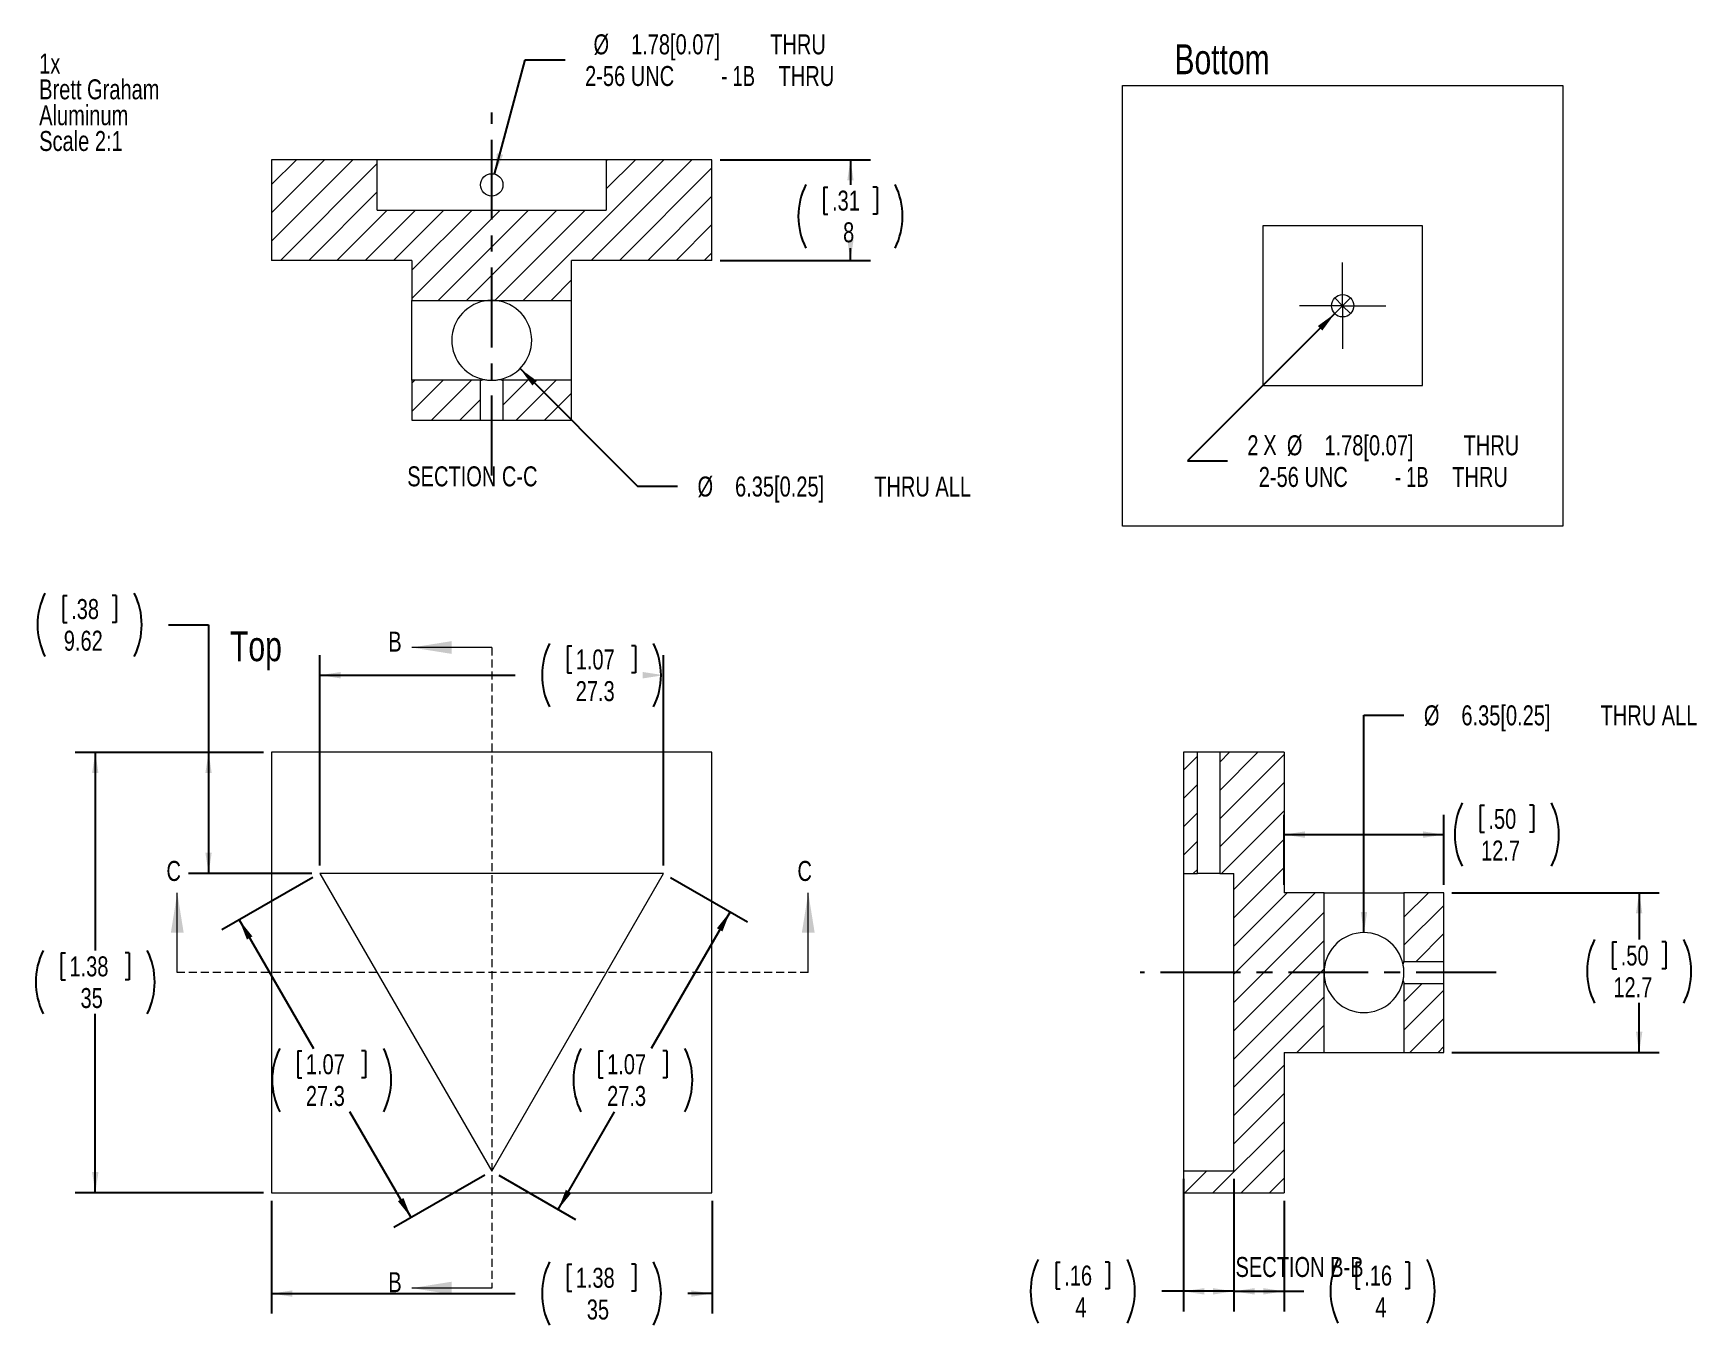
# Model space of a CAD drawing. Header units: millimetres. Extents: x 6 to 270, y 6 to 211.
import ezdxf

# ---------------------------------------------------------------- set-up
doc = ezdxf.new("R2010")
doc.units = ezdxf.units.MM
doc.linetypes.add('CENTERX2', pattern=[20.32, 12.7, -2.54, 2.54, -2.54])
doc.linetypes.add('HIDDEN', pattern=[1.905, 1.27, -0.635])
doc.layers.add('FORMAT', color=7, linetype='Continuous')
doc.styles.add('SLDTEXTSTYLE0', font='TXT', dxfattribs={"width": 0.75})
doc.styles.add('SLDTEXTSTYLE1', font='TXT', dxfattribs={"width": 0.6875})
doc.dimstyles.new('SLDDIMSTYLE0', dxfattribs={"dimtxt": 3.175, "dimasz": 3.302, "dimexe": 0, "dimexo": 0.0625, "dimgap": 0.79375, "dimtad": 0, "dimtih": 1, "dimtoh": 1, "dimlfac": 0.5, "dimrnd": 1e-09, "dimzin": 12, "dimdsep": 46, "dimtxsty": 'SLDTEXTSTYLE0', "dimsah": 1, "dimcen": 0.09, "dimadec": 0, "dimazin": 0, "dimtfac": 1, "dimtofl": 0, "dimtmove": 0, "dimatfit": 3, "dimfxl": 1, "dimtolj": 1, "dimtzin": 12, "dimarcsym": 0})
doc.dimstyles.new('SLDDIMSTYLE1', dxfattribs={"dimtxt": 3.175, "dimasz": 3.302, "dimexe": 0, "dimexo": 0.0625, "dimgap": 0.79375, "dimtad": 0, "dimtih": 1, "dimtoh": 1, "dimdec": 0, "dimlfac": 0.5, "dimrnd": 1e-09, "dimzin": 12, "dimdsep": 46, "dimtxsty": 'SLDTEXTSTYLE0', "dimsah": 1, "dimcen": 0.09, "dimadec": 0, "dimazin": 0, "dimtfac": 1, "dimtofl": 0, "dimtmove": 0, "dimatfit": 3, "dimfxl": 1, "dimtolj": 1, "dimtzin": 12, "dimarcsym": 0})
doc.dimstyles.new('SLDDIMSTYLE2', dxfattribs={"dimtxt": 3.175, "dimasz": 3.302, "dimexe": 0, "dimexo": 0.0625, "dimgap": 0.79375, "dimtad": 0, "dimtih": 1, "dimtoh": 1, "dimlfac": 0.5, "dimrnd": 1e-09, "dimzin": 12, "dimdsep": 46, "dimtxsty": 'SLDTEXTSTYLE0', "dimsah": 1, "dimcen": 0.09, "dimadec": 0, "dimazin": 0, "dimtfac": 1, "dimtofl": 0, "dimtmove": 0, "dimatfit": 3, "dimfxl": 1, "dimtolj": 1, "dimtzin": 12, "dimarcsym": 0})
doc.dimstyles.new('SLDDIMSTYLE3', dxfattribs={"dimtxt": 3.175, "dimasz": 3.302, "dimexe": 0, "dimexo": 0.0625, "dimgap": 0.79375, "dimtad": 0, "dimtih": 1, "dimtoh": 1, "dimlfac": 0.5, "dimrnd": 1e-09, "dimzin": 12, "dimdsep": 46, "dimtxsty": 'SLDTEXTSTYLE0', "dimsah": 1, "dimcen": 0.09, "dimadec": 0, "dimazin": 0, "dimtfac": 1, "dimtofl": 0, "dimtmove": 0, "dimatfit": 3, "dimfxl": 1, "dimtolj": 1, "dimtzin": 12, "dimarcsym": 0})

# ---------------------------------------------------------------- blocks, each defined once
blk = doc.blocks.new('SW_NOTE_0')
at = {"layer": 'FORMAT', "color": 0, "char_height": 3.175, "attachment_point": 1, "style": 'SLDTEXTSTYLE0'}
for s, insert in [('1x', (0, 4.09)), ('Brett Graham', (0, -0.01)), ('Aluminum', (0, -4.12)), ('Scale 2:1', (0, -8.22))]:
    blk.add_mtext(s, dxfattribs=dict(at, insert=insert))
blk = doc.blocks.new('*D2')
at = {"layer": 'FORMAT'}
for p, q in [((42.46, 97.19), (12.55, 97.19)), ((15.73, 97.19), (15.73, 65.72)), ((10.33, 65.34), (10.33, 61.06)), ((10.33, 65.34), (10.98, 65.34)), ((21.12, 65.34), (20.47, 65.34)), ((21.12, 65.34), (21.12, 61.06)), ((10.33, 61.06), (10.98, 61.06)), ((21.12, 61.06), (20.47, 61.06)), ((15.73, 27.19), (15.73, 55.64)), ((42.46, 27.19), (12.55, 27.19))]:
    blk.add_line(p, q, dxfattribs=at)
for centre, start, end in [((17.53, 60.68), 153.4349, 206.5651), ((13.92, 60.68), 333.4349, 26.5651)]:
    blk.add_arc(centre, 11.26, start, end, dxfattribs=at)
for points in [[(15.73, 97.19), (15.22, 93.89), (16.23, 93.89)], [(15.73, 27.19), (16.23, 30.5), (15.22, 30.5)]]:
    blk.add_solid(points, dxfattribs=at)
at = {"layer": 'FORMAT', "char_height": 3.175, "attachment_point": 1, "style": 'SLDTEXTSTYLE0'}
for s, insert in [('1.38', (11.62, 64.77)), ('35', (13.38, 59.74))]:
    blk.add_mtext(s, dxfattribs=dict(at, insert=insert))
blk = doc.blocks.new('*D3')
at = {"layer": 'FORMAT'}
for p, q in [((43.73, 25.92), (43.73, 8.02)), ((113.73, 25.92), (113.73, 8.02)), ((90.78, 15.85), (90.78, 11.57)), ((90.78, 15.85), (91.43, 15.85)), ((101.57, 15.85), (100.92, 15.85)), ((101.57, 15.85), (101.57, 11.57)), ((43.73, 11.19), (82.45, 11.19)), ((90.78, 11.57), (91.43, 11.57)), ((101.57, 11.57), (100.92, 11.57)), ((113.73, 11.19), (109.9, 11.19))]:
    blk.add_line(p, q, dxfattribs=at)
for centre, start, end in [((97.98, 11.19), 153.4349, 206.5651), ((94.37, 11.19), 333.4349, 26.5651)]:
    blk.add_arc(centre, 11.26, start, end, dxfattribs=at)
for points in [[(43.73, 11.19), (47.03, 10.69), (47.03, 11.7)], [(113.73, 11.19), (110.42, 11.7), (110.42, 10.69)]]:
    blk.add_solid(points, dxfattribs=at)
at = {"layer": 'FORMAT', "char_height": 3.175, "attachment_point": 1, "style": 'SLDTEXTSTYLE0'}
for s, insert in [('1.38', (92.07, 15.29)), ('35', (93.83, 10.25))]:
    blk.add_mtext(s, dxfattribs=dict(at, insert=insert))
blk = doc.blocks.new('*D4')
at = {"layer": 'FORMAT'}
for p, q in [((90.78, 114.11), (90.78, 109.83)), ((90.78, 114.11), (91.43, 114.11)), ((101.57, 114.11), (100.92, 114.11)), ((101.57, 114.11), (101.57, 109.83)), ((51.42, 79.23), (51.42, 112.63)), ((106.03, 79.23), (106.03, 112.63)), ((51.42, 109.45), (82.45, 109.45)), ((90.78, 109.83), (91.43, 109.83)), ((101.57, 109.83), (100.92, 109.83))]:
    blk.add_line(p, q, dxfattribs=at)
for centre, start, end in [((97.98, 109.45), 153.4349, 206.5651), ((94.37, 109.45), 333.4349, 26.5651)]:
    blk.add_arc(centre, 11.26, start, end, dxfattribs=at)
for points in [[(51.42, 109.45), (54.72, 108.94), (54.72, 109.96)], [(106.03, 109.45), (102.73, 109.96), (102.73, 108.94)]]:
    blk.add_solid(points, dxfattribs=at)
at = {"layer": 'FORMAT', "char_height": 3.175, "attachment_point": 1, "style": 'SLDTEXTSTYLE0'}
for s, insert in [('1.07', (92.07, 113.54)), ('27.3', (92.07, 108.51))]:
    blk.add_mtext(s, dxfattribs=dict(at, insert=insert))
blk = doc.blocks.new('*D5')
at = {"layer": 'FORMAT'}
for p, q in [((10.6, 122.12), (10.6, 117.84)), ((10.6, 122.12), (11.25, 122.12)), ((19.04, 122.12), (18.4, 122.12)), ((19.04, 122.12), (19.04, 117.84)), ((10.6, 117.84), (11.25, 117.84)), ((19.04, 117.84), (18.4, 117.84)), ((27.38, 117.46), (33.73, 117.46)), ((33.73, 117.46), (33.73, 97.19)), ((42.46, 97.19), (30.55, 97.19)), ((33.73, 97.19), (33.73, 77.96)), ((50.15, 77.96), (30.55, 77.96))]:
    blk.add_line(p, q, dxfattribs=at)
for centre, start, end in [((17.8, 117.46), 153.4349, 206.5651), ((11.85, 117.46), 333.4349, 26.5651)]:
    blk.add_arc(centre, 11.26, start, end, dxfattribs=at)
for points in [[(33.73, 97.19), (33.22, 93.89), (34.23, 93.89)], [(33.73, 77.96), (34.23, 81.26), (33.22, 81.26)]]:
    blk.add_solid(points, dxfattribs=at)
at = {"layer": 'FORMAT', "char_height": 3.175, "attachment_point": 1, "style": 'SLDTEXTSTYLE0'}
for s, insert in [('.38', (11.89, 121.55)), ('9.62', (10.72, 116.52))]:
    blk.add_mtext(s, dxfattribs=dict(at, insert=insert))
blk = doc.blocks.new('*D6')
at = {"layer": 'FORMAT'}
for p, q in [((50.32, 77.32), (35.86, 68.97)), ((38.61, 70.56), (50.39, 50.16)), ((47.9, 49.78), (47.9, 45.5)), ((47.9, 49.78), (48.55, 49.78)), ((58.69, 49.78), (58.04, 49.78)), ((58.69, 49.78), (58.69, 45.5)), ((47.9, 45.5), (48.55, 45.5)), ((58.69, 45.5), (58.04, 45.5)), ((65.91, 23.27), (56.2, 40.09)), ((77.63, 30.03), (63.16, 21.68))]:
    blk.add_line(p, q, dxfattribs=at)
for centre, start, end in [((55.1, 45.12), 153.4349, 206.5651), ((51.49, 45.12), 333.4349, 26.5651)]:
    blk.add_arc(centre, 11.26, start, end, dxfattribs=at)
for points in [[(38.61, 70.56), (39.82, 67.45), (40.7, 67.95)], [(65.91, 23.27), (64.7, 26.38), (63.82, 25.87)]]:
    blk.add_solid(points, dxfattribs=at)
at = {"layer": 'FORMAT', "char_height": 3.175, "attachment_point": 1, "style": 'SLDTEXTSTYLE0'}
for s, insert in [('1.07', (49.19, 49.22)), ('27.3', (49.19, 44.18))]:
    blk.add_mtext(s, dxfattribs=dict(at, insert=insert))
blk = doc.blocks.new('*D7')
at = {"layer": 'FORMAT'}
for p, q in [((107.13, 77.32), (119.35, 70.27)), ((116.6, 71.86), (104.07, 50.16)), ((95.77, 49.78), (95.77, 45.5)), ((95.77, 49.78), (96.41, 49.78)), ((106.55, 49.78), (105.91, 49.78)), ((106.55, 49.78), (106.55, 45.5)), ((95.77, 45.5), (96.41, 45.5)), ((106.55, 45.5), (105.91, 45.5)), ((89.29, 24.57), (98.25, 40.09)), ((79.83, 30.03), (92.04, 22.98))]:
    blk.add_line(p, q, dxfattribs=at)
for centre, start, end in [((102.97, 45.12), 153.4349, 206.5651), ((99.36, 45.12), 333.4349, 26.5651)]:
    blk.add_arc(centre, 11.26, start, end, dxfattribs=at)
for points in [[(116.6, 71.86), (114.51, 69.25), (115.39, 68.74)], [(89.29, 24.57), (91.38, 27.17), (90.5, 27.68)]]:
    blk.add_solid(points, dxfattribs=at)
at = {"layer": 'FORMAT', "char_height": 3.175, "attachment_point": 1, "style": 'SLDTEXTSTYLE0'}
for s, insert in [('1.07', (97.06, 49.22)), ('27.3', (97.06, 44.18))]:
    blk.add_mtext(s, dxfattribs=dict(at, insert=insert))
blk = doc.blocks.new('*D8')
at = {"layer": 'FORMAT'}
for p, q in [((212.68, 166.9), (189.28, 143.51)), ((189.28, 143.51), (195.63, 143.51))]:
    blk.add_line(p, q, dxfattribs=at)
blk.add_solid([(212.68, 166.9), (209.99, 164.93), (210.71, 164.21)], dxfattribs=at)
at = {"layer": 'FORMAT', "attachment_point": 1}
for s, insert, char_height, style in [('2', (198.8, 147.57), 3.17, 'SLDTEXTSTYLE0'), ('X ', (201.33, 147.62), 3.175, 'SLDTEXTSTYLE0'), ('%%c', (205.08, 147.57), 3.175, 'SLDTEXTSTYLE0'), ('1.78[0.07]', (211.04, 147.57), 3.175, 'SLDTEXTSTYLE0'), ('THRU', (233.16, 147.57), 3.175, 'SLDTEXTSTYLE0'), ('2-56 UNC', (200.61, 142.54), 3.175, 'SLDTEXTSTYLE0'), ('- 1B', (222.25, 142.54), 3.175, 'SLDTEXTSTYLE1'), ('THRU', (231.35, 142.54), 3.175, 'SLDTEXTSTYLE0')]:
    blk.add_mtext(s, dxfattribs=dict(at, insert=insert, char_height=char_height, style=style))
blk = doc.blocks.new('SW_CENTERMARKSYMBOL_0')
at = {"color": 0, "linetype": 'Continuous', "lineweight": 0}
for p, q in [((0, 5.08), (0, 6.858)), ((0, 0), (0, 5.08)), ((-5.08, 0), (-6.858, 0)), ((0, 0), (-5.08, 0)), ((0, 0), (0, -5.08)), ((0, 0), (5.08, 0)), ((5.08, 0), (6.858, 0)), ((0, -5.08), (0, -6.858))]:
    blk.add_line(p, q, dxfattribs=at)
blk = doc.blocks.new('*D10')
at = {"layer": 'FORMAT'}
for p, q in [((188.63, 29.4), (188.63, 8.37)), ((196.63, 29.4), (196.63, 8.37)), ((168.41, 16.21), (168.41, 11.93)), ((168.41, 16.21), (169.06, 16.21)), ((176.85, 16.21), (176.21, 16.21)), ((176.85, 16.21), (176.85, 11.93)), ((168.41, 11.93), (169.06, 11.93)), ((176.85, 11.93), (176.21, 11.93)), ((188.63, 11.55), (185.19, 11.55)), ((196.63, 11.55), (188.63, 11.55))]:
    blk.add_line(p, q, dxfattribs=at)
for centre, start, end in [((175.61, 11.55), 153.4349, 206.5651), ((169.66, 11.55), 333.4349, 26.5651)]:
    blk.add_arc(centre, 11.26, start, end, dxfattribs=at)
for points in [[(188.63, 11.55), (191.94, 11.04), (191.94, 12.06)], [(196.63, 11.55), (193.33, 12.06), (193.33, 11.04)]]:
    blk.add_solid(points, dxfattribs=at)
at = {"layer": 'FORMAT', "attachment_point": 1, "style": 'SLDTEXTSTYLE0'}
for s, insert, char_height in [('.16', (169.7, 15.64), 3.175), ('4', (171.46, 10.6), 3.17)]:
    blk.add_mtext(s, dxfattribs=dict(at, insert=insert, char_height=char_height))
blk = doc.blocks.new('*D11')
at = {"layer": 'FORMAT'}
for p, q in [((196.63, 29.4), (196.63, 8.37)), ((204.63, 25.92), (204.63, 8.37)), ((216.08, 16.21), (216.08, 11.93)), ((216.08, 16.21), (216.72, 16.21)), ((224.52, 16.21), (223.87, 16.21)), ((224.52, 16.21), (224.52, 11.93)), ((196.63, 11.55), (204.63, 11.55)), ((204.63, 11.55), (207.75, 11.55)), ((216.08, 11.93), (216.72, 11.93)), ((224.52, 11.93), (223.87, 11.93))]:
    blk.add_line(p, q, dxfattribs=at)
for centre, start, end in [((223.27, 11.55), 153.4349, 206.5651), ((217.32, 11.55), 333.4349, 26.5651)]:
    blk.add_arc(centre, 11.26, start, end, dxfattribs=at)
for points in [[(196.63, 11.55), (199.94, 11.04), (199.94, 12.06)], [(204.63, 11.55), (201.33, 12.06), (201.33, 11.04)]]:
    blk.add_solid(points, dxfattribs=at)
at = {"layer": 'FORMAT', "attachment_point": 1, "style": 'SLDTEXTSTYLE0'}
for s, insert, char_height in [('.16', (217.37, 15.64), 3.175), ('4', (219.13, 10.6), 3.17)]:
    blk.add_mtext(s, dxfattribs=dict(at, insert=insert, char_height=char_height))
blk = doc.blocks.new('*D12')
at = {"layer": 'FORMAT'}
for p, q in [((204.63, 76.16), (204.63, 87.29)), ((230.03, 76.16), (230.03, 87.29)), ((235.81, 88.78), (235.81, 84.5)), ((235.81, 88.78), (236.46, 88.78)), ((244.25, 88.78), (243.61, 88.78)), ((244.25, 88.78), (244.25, 84.5)), ((204.63, 84.12), (230.03, 84.12)), ((235.81, 84.5), (236.46, 84.5)), ((244.25, 84.5), (243.61, 84.5))]:
    blk.add_line(p, q, dxfattribs=at)
for centre, start, end in [((243.01, 84.12), 153.4349, 206.5651), ((237.06, 84.12), 333.4349, 26.5651)]:
    blk.add_arc(centre, 11.26, start, end, dxfattribs=at)
for points in [[(204.63, 84.12), (207.94, 83.61), (207.94, 84.63)], [(230.03, 84.12), (226.73, 84.63), (226.73, 83.61)]]:
    blk.add_solid(points, dxfattribs=at)
at = {"layer": 'FORMAT', "char_height": 3.175, "attachment_point": 1, "style": 'SLDTEXTSTYLE0'}
for s, insert in [('.50', (237.1, 88.21)), ('12.7', (235.93, 83.18))]:
    blk.add_mtext(s, dxfattribs=dict(at, insert=insert))
blk = doc.blocks.new('*D13')
at = {"layer": 'FORMAT'}
for p, q in [((231.3, 74.89), (264.24, 74.89)), ((261.06, 74.89), (261.06, 67.44)), ((256.84, 67.06), (256.84, 62.78)), ((256.84, 67.06), (257.49, 67.06)), ((265.28, 67.06), (264.64, 67.06)), ((265.28, 67.06), (265.28, 62.78)), ((256.84, 62.78), (257.49, 62.78)), ((265.28, 62.78), (264.64, 62.78)), ((261.06, 49.49), (261.06, 57.37)), ((231.3, 49.49), (264.24, 49.49))]:
    blk.add_line(p, q, dxfattribs=at)
for centre, start, end in [((264.04, 62.4), 153.4349, 206.5651), ((258.09, 62.4), 333.4349, 26.5651)]:
    blk.add_arc(centre, 11.26, start, end, dxfattribs=at)
for points in [[(261.06, 74.89), (260.55, 71.59), (261.57, 71.59)], [(261.06, 49.49), (261.57, 52.8), (260.55, 52.8)]]:
    blk.add_solid(points, dxfattribs=at)
at = {"layer": 'FORMAT', "char_height": 3.175, "attachment_point": 1, "style": 'SLDTEXTSTYLE0'}
for s, insert in [('.50', (258.13, 66.5)), ('12.7', (256.96, 61.46))]:
    blk.add_mtext(s, dxfattribs=dict(at, insert=insert))
blk = doc.blocks.new('*D14')
at = {"layer": 'FORMAT'}
for p, q in [((217.33, 68.54), (217.33, 103.11)), ((217.33, 103.11), (223.68, 103.11))]:
    blk.add_line(p, q, dxfattribs=at)
blk.add_solid([(217.33, 68.54), (217.84, 71.85), (216.82, 71.85)], dxfattribs=at)
at = {"layer": 'FORMAT', "char_height": 3.175, "attachment_point": 1, "style": 'SLDTEXTSTYLE0'}
for s, insert in [('%%c', (226.85, 104.66)), ('6.35[0.25]', (232.81, 104.66)), ('THRU ALL', (254.92, 104.66))]:
    blk.add_mtext(s, dxfattribs=dict(at, insert=insert))
blk = doc.blocks.new('*D15')
at = {"layer": 'FORMAT'}
for p, q in [((79.19, 189.08), (84.04, 207.21)), ((84.04, 207.21), (90.39, 207.21))]:
    blk.add_line(p, q, dxfattribs=at)
blk.add_solid([(79.19, 189.08), (80.53, 192.14), (79.55, 192.4)], dxfattribs=at)
at = {"layer": 'FORMAT', "char_height": 3.175, "attachment_point": 1}
for s, insert, style in [('%%c', (94.9, 211.28), 'SLDTEXTSTYLE0'), ('1.78[0.07]', (100.86, 211.28), 'SLDTEXTSTYLE0'), ('THRU', (122.97, 211.28), 'SLDTEXTSTYLE0'), ('2-56 UNC', (93.56, 206.25), 'SLDTEXTSTYLE0'), ('- 1B', (115.2, 206.25), 'SLDTEXTSTYLE1'), ('THRU', (124.31, 206.25), 'SLDTEXTSTYLE0')]:
    blk.add_mtext(s, dxfattribs=dict(at, insert=insert, style=style))
blk = doc.blocks.new('*D16')
at = {"layer": 'FORMAT'}
for p, q in [((83.22, 158.17), (101.91, 139.47)), ((101.91, 139.47), (108.26, 139.47))]:
    blk.add_line(p, q, dxfattribs=at)
blk.add_solid([(83.22, 158.17), (85.19, 155.48), (85.91, 156.2)], dxfattribs=at)
at = {"layer": 'FORMAT', "char_height": 3.175, "attachment_point": 1, "style": 'SLDTEXTSTYLE0'}
for s, insert in [('%%c', (111.43, 141.02)), ('6.35[0.25]', (117.39, 141.02)), ('THRU ALL', (139.5, 141.02))]:
    blk.add_mtext(s, dxfattribs=dict(at, insert=insert))
blk = doc.blocks.new('*D17')
at = {"layer": 'FORMAT'}
for p, q in [((115, 191.36), (138.9, 191.36)), ((135.73, 191.36), (135.73, 187.39)), ((131.51, 187.02), (131.51, 182.73)), ((131.51, 187.02), (132.15, 187.02)), ((139.95, 187.02), (139.3, 187.02)), ((139.95, 187.02), (139.95, 182.73)), ((131.51, 182.73), (132.15, 182.73)), ((139.95, 182.73), (139.3, 182.73)), ((135.73, 175.36), (135.73, 177.32)), ((115, 175.36), (138.9, 175.36))]:
    blk.add_line(p, q, dxfattribs=at)
for centre, start, end in [((138.7, 182.36), 153.4349, 206.5651), ((132.75, 182.36), 333.4349, 26.5651)]:
    blk.add_arc(centre, 11.26, start, end, dxfattribs=at)
for points in [[(135.73, 191.36), (135.22, 188.06), (136.23, 188.06)], [(135.73, 175.36), (136.23, 178.66), (135.22, 178.66)]]:
    blk.add_solid(points, dxfattribs=at)
at = {"layer": 'FORMAT', "attachment_point": 1, "style": 'SLDTEXTSTYLE0'}
for s, insert, char_height in [('.31', (132.8, 186.45), 3.175), ('8', (134.56, 181.41), 3.17)]:
    blk.add_mtext(s, dxfattribs=dict(at, insert=insert, char_height=char_height))

msp = doc.modelspace()

# ---------------------------------------------------------------- hatches: boundary and pattern name
at = {"linetype": 'Continuous', "lineweight": 0}
h = msp.add_hatch(dxfattribs=at)
h.set_pattern_fill('ANSI31', style=0)
h.paths.add_polyline_path([(96.929, 183.363), (60.523, 183.363), (60.523, 191.363), (43.726, 191.363), (43.726, 175.363), (66.026, 175.363), (66.026, 169.013), (78.726, 169.013), (91.426, 169.013), (91.426, 175.363), (113.726, 175.363), (113.726, 191.363), (96.929, 191.363)], flags=0)
h = msp.add_hatch(dxfattribs=at)
h.set_pattern_fill('ANSI31', style=0)
h.paths.add_polyline_path([(76.948, 156.313), (66.026, 156.313), (66.026, 149.963), (76.948, 149.963)], flags=0)
h = msp.add_hatch(dxfattribs=at)
h.set_pattern_fill('ANSI31', style=0)
h.paths.add_polyline_path([(80.504, 149.963), (91.426, 149.963), (91.426, 156.313), (80.504, 156.313)], flags=0)
h = msp.add_hatch(dxfattribs=at)
h.set_pattern_fill('ANSI31', style=0)
h.paths.add_polyline_path([(196.633, 30.667), (188.633, 30.667), (188.633, 27.195), (204.633, 27.195), (204.633, 49.495), (210.983, 49.495), (210.983, 62.195), (210.983, 74.895), (204.633, 74.895), (204.633, 97.195), (194.411, 97.195), (194.411, 77.959), (196.633, 77.959)], flags=0)
h = msp.add_hatch(dxfattribs=at)
h.set_pattern_fill('ANSI31', style=0)
h.paths.add_polyline_path([(190.855, 77.959), (190.855, 97.195), (188.633, 97.195), (188.633, 77.959)], flags=0)
h = msp.add_hatch(dxfattribs=at)
h.set_pattern_fill('ANSI31', style=0)
h.paths.add_polyline_path([(230.033, 63.973), (230.033, 74.895), (223.683, 74.895), (223.683, 63.973)], flags=0)
h = msp.add_hatch(dxfattribs=at)
h.set_pattern_fill('ANSI31', style=0)
h.paths.add_polyline_path([(230.033, 60.417), (223.683, 60.417), (223.683, 49.495), (230.033, 49.495)], flags=0)

# ---------------------------------------------------------------- linework, layer by layer
at = {"color": 7, "linetype": 'Continuous', "lineweight": 15}
for p, q in [((178.942, 133.158), (178.942, 203.158)), ((178.942, 203.158), (248.942, 203.158)), ((248.942, 203.158), (248.942, 133.158)), ((43.726, 191.363), (43.726, 175.363)), ((60.523, 191.363), (43.726, 191.363)), ((60.523, 183.363), (60.523, 191.363)), ((96.929, 191.363), (60.523, 191.363)), ((113.726, 191.363), (96.929, 191.363)), ((96.929, 191.363), (96.929, 183.363)), ((113.726, 175.363), (113.726, 191.363)), ((60.523, 183.363), (96.929, 183.363)), ((201.242, 180.858), (201.242, 155.458)), ((226.642, 180.858), (201.242, 180.858)), ((226.642, 155.458), (226.642, 180.858)), ((66.026, 175.363), (43.726, 175.363)), ((66.026, 175.363), (66.026, 169.013)), ((91.426, 169.013), (91.426, 175.363)), ((113.726, 175.363), (91.426, 175.363)), ((212.684, 169.415), (213.942, 168.158)), ((213.942, 168.158), (215.199, 169.415)), ((66.026, 169.013), (78.726, 169.013)), ((66.026, 156.313), (66.026, 169.013)), ((78.726, 169.013), (91.426, 169.013)), ((91.426, 156.313), (91.426, 169.013)), ((213.942, 168.158), (212.684, 166.901)), ((215.199, 166.901), (213.942, 168.158)), ((76.948, 156.313), (66.026, 156.313)), ((66.026, 156.313), (66.026, 149.963)), ((76.948, 149.963), (76.948, 156.313)), ((80.504, 156.313), (80.504, 149.963)), ((91.426, 156.313), (80.504, 156.313)), ((91.426, 149.963), (91.426, 156.313)), ((201.242, 155.458), (226.642, 155.458)), ((66.026, 149.963), (76.948, 149.963)), ((76.948, 149.963), (80.504, 149.963)), ((80.504, 149.963), (91.426, 149.963)), ((248.942, 133.158), (178.942, 133.158)), ((43.726, 97.195), (43.726, 27.195)), ((113.726, 97.195), (43.726, 97.195)), ((113.726, 27.195), (113.726, 97.195)), ((188.633, 97.195), (188.633, 77.959)), ((190.855, 97.195), (188.633, 97.195)), ((190.855, 77.959), (190.855, 97.195)), ((194.411, 97.195), (190.855, 97.195)), ((194.411, 97.195), (194.411, 77.959)), ((204.633, 97.195), (194.411, 97.195)), ((204.633, 97.195), (204.633, 74.895)), ((106.03, 77.959), (51.422, 77.959)), ((51.422, 77.959), (78.726, 30.667)), ((78.726, 30.667), (106.03, 77.959)), ((188.633, 77.959), (190.855, 77.959)), ((188.633, 77.959), (188.633, 30.667)), ((194.411, 77.959), (190.855, 77.959)), ((194.411, 77.959), (196.633, 77.959)), ((196.633, 30.667), (196.633, 77.959)), ((210.983, 74.895), (204.633, 74.895)), ((210.983, 62.195), (210.983, 74.895)), ((210.983, 74.895), (223.683, 74.895)), ((223.683, 74.895), (223.683, 63.973)), ((230.033, 74.895), (223.683, 74.895)), ((230.033, 63.973), (230.033, 74.895)), ((223.683, 63.973), (230.033, 63.973)), ((230.033, 60.417), (230.033, 63.973)), ((210.983, 49.495), (210.983, 62.195)), ((230.033, 60.417), (223.683, 60.417)), ((223.683, 60.417), (223.683, 49.495)), ((230.033, 49.495), (230.033, 60.417)), ((204.633, 49.495), (204.633, 27.195)), ((204.633, 49.495), (210.983, 49.495)), ((210.983, 49.495), (223.683, 49.495)), ((223.683, 49.495), (230.033, 49.495)), ((188.633, 30.667), (188.633, 27.195)), ((196.633, 30.667), (188.633, 30.667)), ((43.726, 27.195), (113.726, 27.195)), ((188.633, 27.195), (204.633, 27.195))]:
    msp.add_line(p, q, dxfattribs=at)
at = {"color": 7, "linetype": 'CENTERX2'}
for p, q in [((78.726, 141.202), (78.726, 198.841)), ((238.335, 62.195), (181.742, 62.195))]:
    msp.add_line(p, q, dxfattribs=at)
at = {"color": 7, "linetype": 'Continuous', "lineweight": 0}
for p, q in [((78.726, 113.85), (66.026, 113.85)), ((28.755, 62.195), (28.755, 74.895)), ((129.025, 62.195), (129.025, 74.895)), ((78.726, 12.066), (66.026, 12.066))]:
    msp.add_line(p, q, dxfattribs=at)
at = {"color": 7, "linetype": 'HIDDEN', "lineweight": 0}
for p, q in [((78.726, 113.85), (78.726, 12.066)), ((129.025, 62.195), (28.755, 62.195))]:
    msp.add_line(p, q, dxfattribs=at)
at = {"color": 7, "linetype": 'Continuous', "lineweight": 15}
for centre in [(78.726, 187.363), (213.942, 168.158)]:
    msp.add_circle(centre, 1.778, dxfattribs=at)
for centre, start, end in [((78.726, 162.663), 90, 258.58056), ((78.726, 162.663), 281.41944, 90), ((217.333, 62.195), 11.41944, 180), ((217.333, 62.195), 180, 348.58056)]:
    msp.add_arc(centre, 6.35, start, end, dxfattribs=at)
for points, knots in [([(76.948, 156.313), (76.948, 156.313), (76.994, 156.326), (77.174, 156.373), (77.305, 156.405), (77.469, 156.438)], [0, 0, 0, 0, 0.5, 0.5, 1, 1, 1, 1]), ([(77.469, 156.438), (77.632, 156.405), (77.829, 156.373), (78.257, 156.326), (78.491, 156.313), (78.959, 156.312), (79.192, 156.326), (79.625, 156.373), (79.82, 156.405), (79.983, 156.438)], [0, 0, 0, 0, 0.25, 0.25, 0.5, 0.5, 0.75, 0.75, 1, 1, 1, 1]), ([(79.983, 156.438), (80.146, 156.405), (80.279, 156.372), (80.457, 156.326), (80.504, 156.313), (80.504, 156.313)], [0, 0, 0, 0, 0.5, 0.5, 1, 1, 1, 1]), ([(223.558, 63.452), (223.591, 63.615), (223.623, 63.747), (223.67, 63.925), (223.683, 63.973), (223.683, 63.973)], [0, 0, 0, 0, 0.5, 0.5, 1, 1, 1, 1]), ([(223.558, 60.937), (223.591, 61.1), (223.623, 61.297), (223.67, 61.725), (223.683, 61.959), (223.683, 62.428), (223.67, 62.66), (223.623, 63.093), (223.591, 63.288), (223.558, 63.452)], [0, 0, 0, 0, 0.25, 0.25, 0.5, 0.5, 0.75, 0.75, 1, 1, 1, 1]), ([(223.558, 60.937), (223.591, 60.773), (223.623, 60.642), (223.67, 60.463), (223.683, 60.417), (223.683, 60.417)], [0, 0, 0, 0, 0.5, 0.5, 1, 1, 1, 1])]:
    msp.add_open_spline(points, degree=3, knots=knots, dxfattribs=at)
at = {"color": 7, "linetype": 'Continuous', "lineweight": 0}
for points in [[(66.026, 113.85), (72.376, 112.834), (72.376, 114.866)], [(28.755, 74.895), (27.739, 68.545), (29.771, 68.545)], [(129.025, 74.895), (128.009, 68.545), (130.041, 68.545)], [(66.026, 12.066), (72.376, 11.05), (72.376, 13.082)]]:
    msp.add_solid(points, dxfattribs=at)

# ---------------------------------------------------------------- block references
msp.add_blockref('SW_CENTERMARKSYMBOL_0', (213.942, 168.158), dxfattribs=at)
at = {"layer": 'FORMAT'}
msp.add_blockref('SW_NOTE_0', (6.811, 204.142), dxfattribs=at)

# ---------------------------------------------------------------- texts
at = {"color": 7, "linetype": 'Continuous', "char_height": 3.175, "attachment_point": 1, "style": 'SLDTEXTSTYLE0'}
for s, insert in [('B', (62.291, 116.371)), ('C', (27.034, 79.936)), ('C', (127.304, 79.936)), ('B', (62.291, 14.586))]:
    msp.add_mtext(s, dxfattribs=dict(at, insert=insert))
at = {"layer": 'FORMAT', "attachment_point": 1, "style": 'SLDTEXTSTYLE0'}
for s, insert, char_height in [('Bottom', (187.215, 209.707), 4.7625), ('SECTION C-C', (65.303, 142.635), 3.175), ('Top', (37.146, 116.443), 4.7625), ('SECTION B-B', (196.92, 17.007), 3.175)]:
    msp.add_mtext(s, dxfattribs=dict(at, insert=insert, char_height=char_height))

# ---------------------------------------------------------------- dimensions: what is measured, and where the dimension line sits
at = {"layer": 'FORMAT'}
dim = msp.add_diameter_dim_2p(p1=(78.265, 185.641), p2=(79.186, 189.08), text='<> THRU\\P2-56 UNC - 1B THRU\\P', dimstyle='SLDDIMSTYLE3', dxfattribs=at)
dim.commit()
dim.dimension.update_dxf_attribs({"geometry": '*D15', "text_midpoint": (111.328, 207.213), "dimtype": 163})
for base, p1, p2, angle, picture, middle in [((135.726, 191.363), (113.726, 175.363), (113.726, 191.363), 90, '*D17', (135.726, 182.356)), ((33.726, 77.959), (43.726, 97.195), (51.422, 77.959), 90, '*D5', (33.726, 117.459)), ((15.726, 27.195), (43.726, 97.195), (43.726, 27.195), 90, '*D2', (15.726, 60.68)), ((65.911, 23.268), (51.422, 77.959), (78.726, 30.667), 300, '*D6', (53.293, 45.123)), ((116.597, 71.858), (78.726, 30.667), (106.03, 77.959), 60, '*D7', (101.162, 45.123)), ((261.062, 74.895), (230.033, 49.495), (230.033, 74.895), 90, '*D13', (261.062, 62.404))]:
    dim = msp.add_linear_dim(base=base, p1=p1, p2=p2, angle=angle, text='(<>)', dimstyle='SLDDIMSTYLE0', dxfattribs=at)
    dim.commit()
    dim.dimension.update_dxf_attribs({"geometry": picture, "text_midpoint": middle, "dimtype": 160})
dim = msp.add_diameter_dim_2p(p1=(215.513, 169.729), p2=(212.684, 166.901), text='<>X %%c 1.78[0.07] THRU\\P2-56 UNC - 1B THRU\\P', dimstyle='SLDDIMSTYLE1', override={"dimpost": '<>'}, dxfattribs=at)
dim.commit()
dim.dimension.update_dxf_attribs({"geometry": '*D8', "text_midpoint": (218.549, 143.506), "dimtype": 163})
for center, mpoint, picture, middle in [((78.7261, 162.66252), (83.21543, 158.17159), '*D16', (132.23461, 139.47252)), ((217.333, 62.195), (217.332, 68.545), '*D14', (247.652, 103.113))]:
    dim = msp.add_radius_dim(center=center, mpoint=mpoint, text='%%c<> THRU ALL\\P', dimstyle='SLDDIMSTYLE2', override={"dimpost": '<>'}, dxfattribs=at)
    dim.commit()
    dim.dimension.update_dxf_attribs({"geometry": picture, "text_midpoint": middle, "dimtype": 164})
for base, p1, p2, picture, middle in [((51.422, 109.451), (106.03, 77.959), (51.422, 77.959), '*D4', (96.176, 109.451)), ((204.633, 84.119), (230.033, 74.895), (204.633, 74.895), '*D12', (240.033, 84.119)), ((188.633, 11.548), (196.633, 30.667), (188.633, 30.667), '*D10', (172.633, 11.548)), ((204.633, 11.548), (196.633, 30.667), (204.633, 27.195), '*D11', (220.298, 11.548)), ((113.726, 11.195), (43.726, 27.195), (113.726, 27.195), '*D3', (96.176, 11.195))]:
    dim = msp.add_linear_dim(base=base, p1=p1, p2=p2, text='(<>)', dimstyle='SLDDIMSTYLE0', dxfattribs=at)
    dim.commit()
    dim.dimension.update_dxf_attribs({"geometry": picture, "text_midpoint": middle, "dimtype": 160})

doc.saveas('drawing.dxf')
